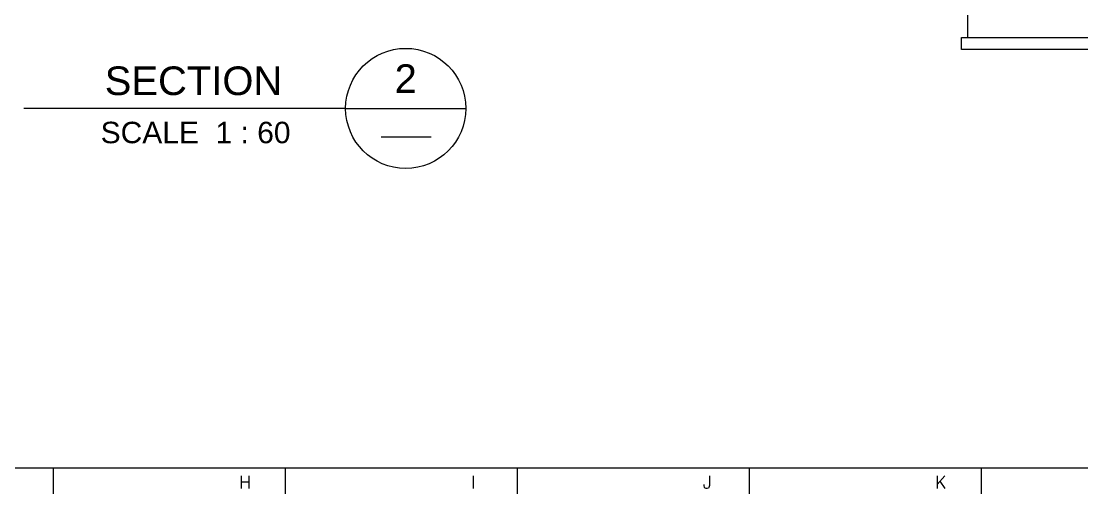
# Model space of a CAD drawing. Header units: millimetres. Extents: x 66027 to 360317, y -114806 to -64032.
# Drawn here: x 317186 to 334986, y -114182 to -106253 of the extents above; entities that cross this region are included whole.
import ezdxf
from ezdxf.enums import TextEntityAlignment as Align

# ---------------------------------------------------------------- set-up
doc = ezdxf.new("R2010")
doc.units = ezdxf.units.MM
doc.header["$LTSCALE"] = 140
doc.linetypes.add('CENTER', pattern=[2, 1.25, -0.25, 0.25, -0.25])
for name, color, linetype in [('1', 7, 'Continuous'), ('C_CEN', 1, 'CENTER'), ('C_CONC', 3, 'Continuous'), ('TAN-TIT', 30, 'Continuous'), ('TITLE', 7, 'Continuous')]:
    doc.layers.add(name, color=color, linetype=linetype)
doc.styles.add('Arial', font='arial.ttf')
doc.styles.add('COM', font='COMPLEX', dxfattribs={"height": 5})

# ---------------------------------------------------------------- blocks, each defined once
blk = doc.blocks.new('BORDER')
at = {"layer": 'TAN-TIT'}
for p, q in [((4977, 3520), (232823, 3520)), ((95827, 3520), (95827, 2078)), ((108806, 3520), (108806, 2078)), ((121784, 3520), (121784, 2078)), ((134763, 3520), (134763, 2078)), ((147741, 3520), (147741, 2078))]:
    blk.add_line(p, q, dxfattribs=at)
at = {"layer": 'TAN-TIT', "style": 'COM'}
for s, p in [('H', (106210, 2366)), ('I', (119188, 2366)), ('J', (132167, 2366)), ('K', (145146, 2366))]:
    blk.add_text(s, height=721, dxfattribs=at).set_placement(p)
blk = doc.blocks.new('A$C72F612F9')
at = {"layer": 'C_CONC', "color": 8}
blk.add_line((23250, -300), (23250, -1800), dxfattribs=at)
at = {"layer": 'C_CONC', "color": 8, "ltscale": 0.1}
blk.add_lwpolyline([(27850, -2000), (23150, -2000), (23150, -1800), (27850, -1800), (27850, -2000)], dxfattribs=at)
at = {"layer": 'C_CONC', "color": 8}
blk.add_lwpolyline([(23250, -1800), (27750, -1800)], dxfattribs=at)

msp = doc.modelspace()

# ---------------------------------------------------------------- linework, layer by layer
at = {"layer": 'TITLE', "color": 1, "linetype": 'Continuous'}
msp.add_line((322631.1, -107716.2), (317231.7, -107716.2), dxfattribs=at)
at = {"layer": 'TITLE', "color": 1, "linetype": 'Continuous', "elevation": 0}
msp.add_lwpolyline([(322631.1, -107716.2), (324647.1, -107716.2)], dxfattribs=at)
at = {"layer": 'TITLE', "color": 2, "linetype": 'Continuous', "elevation": 0}
msp.add_lwpolyline([(323226.2, -108195.2), (324063.9, -108195.2)], dxfattribs=at)
at = {"layer": 'TITLE', "color": 1, "linetype": 'Continuous'}
msp.add_circle((323639.1, -107716.2), 1008, dxfattribs=at)

# ---------------------------------------------------------------- block references
at = {"layer": '1', "xscale": 0.3, "yscale": 0.3, "zscale": 0.3}
msp.add_blockref('BORDER', (288976.7, -114805.6), dxfattribs=at)
at = {"layer": 'C_CEN'}
msp.add_blockref('A$C72F612F9', (309816.2, -104725), dxfattribs=at)

# ---------------------------------------------------------------- texts
at = {"layer": 'TITLE', "color": 2, "ltscale": 10, "style": 'Arial'}
msp.add_text('2', height=480, dxfattribs=at).set_placement((323639.1, -107212.2), align=Align.MIDDLE)
at = {"layer": 'TITLE', "color": 3, "ltscale": 10, "style": 'Arial'}
msp.add_text('SECTION', height=480, dxfattribs=at).set_placement((320078.1, -107492.2), align=Align.CENTER)
at = {"layer": 'TITLE', "color": 2, "linetype": 'Continuous', "style": 'Arial'}
msp.add_text('SCALE  1 : 60', height=360, dxfattribs=at).set_placement((320112.9, -107940.2), align=Align.TOP_CENTER)

doc.saveas('drawing.dxf')
